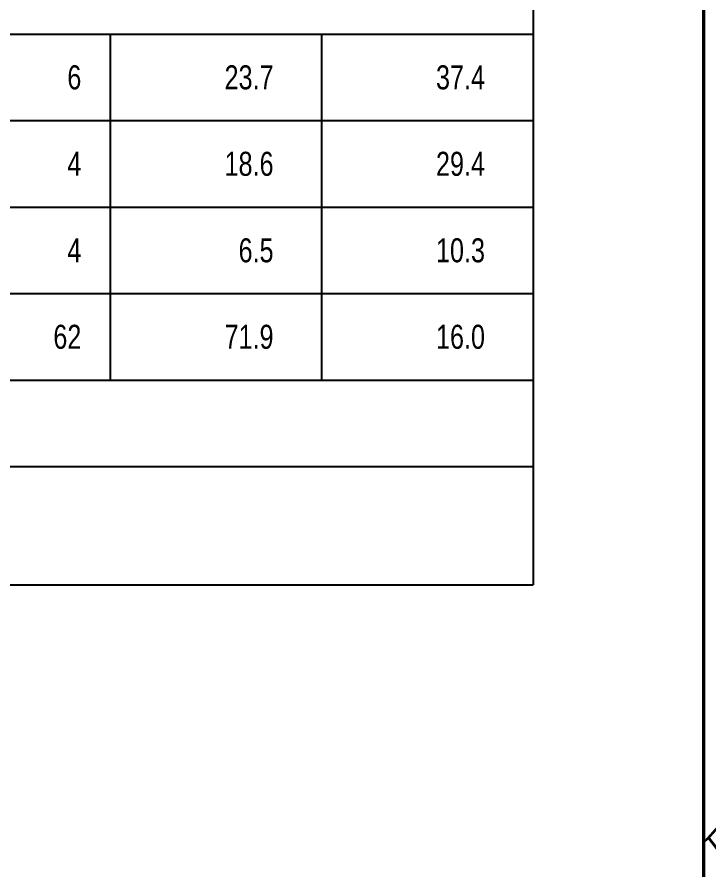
# Model space of a CAD drawing. Extents: x -2098986 to 943, y -1296280 to 73591.
# Drawn here: x -1610460 to -1604701, y -1205410 to -1198310 of the extents above; entities that cross this region are included whole.
import ezdxf
from ezdxf.enums import TextEntityAlignment as Align

# ---------------------------------------------------------------- set-up
doc = ezdxf.new("R2010")
doc.units = 0
doc.header["$LTSCALE"] = 150
doc.layers.add('05.Text', color=253, linetype='Continuous', lineweight=18)
doc.layers.add('11.Khung bo', color=32, linetype='Continuous', lineweight=50)
doc.layers.add('TEXT_TK', color=2, linetype='Continuous')
doc.layers.add('THONGKE', color=5, linetype='Continuous')
doc.styles.add('SMTEXT', font='arial.ttf', dxfattribs={"width": 0.7})
doc.styles.add('VnAvantH', font='')
doc.styles.get('VnAvantH').set_extended_font_data('.VnAvantH')

# ---------------------------------------------------------------- blocks, each defined once
blk = doc.blocks.new('100')
at = {"layer": '11.Khung bo', "const_width": 26.7}
blk.add_lwpolyline([(1860913, -945239.8), (1860913, -916940.1), (1896062.6, -916940.1), (1896062.6, -945239.8)], close=True, dxfattribs=at)
blk.add_lwpolyline([(1860913, -945239.8), (1860913, -916940.1), (1896062.6, -916940.1), (1896062.6, -945239.8)], close=True, dxfattribs=at)
blk.add_lwpolyline([(1860913, -945239.8), (1860913, -916940.1), (1896062.6, -916940.1), (1896062.6, -945239.8)], close=True, dxfattribs=at)
at = {"layer": '05.Text', "style": 'VnAvantH'}
blk.add_text('KTS.lª thÕ trinh', height=197.998, dxfattribs=at).set_placement((1898428.2, -936733.2), align=Align.RIGHT)
blk = doc.blocks.new('TK_2')
at = {"layer": 'TEXT_TK', "style": 'SMTEXT', "width": 0.75}
for tag, p in [('SH', (4.999, 4.5)), ('L2', (40.25, 4.501)), ('DK', (76.75, 4.5))]:
    blk.add_attdef(tag, text='', height=2.5, dxfattribs=at).set_placement(p, align=Align.MIDDLE)
for tag, p in [('DAI', (100, 4.501)), ('SL1', (114.5, 4.501)), ('SLA', (127, 4.501)), ('DT', (147, 4.501)), ('TL', (169, 4.501))]:
    blk.add_attdef(tag, text='', height=2.5, dxfattribs=at).set_placement(p, align=Align.MIDDLE_RIGHT)
blk = doc.blocks.new('TK_9')
at = {"layer": 'TEXT_TK', "style": 'SMTEXT', "width": 0.75}
for tag, p in [('SH', (4.999, 4.5)), ('L2', (40.25, 4.501)), ('DK', (76.75, 4.5))]:
    blk.add_attdef(tag, text='', height=2.5, dxfattribs=at).set_placement(p, align=Align.MIDDLE)
for tag, p in [('L1', (20.981, 4.501)), ('DAI', (100, 4.501)), ('SL1', (114.5, 4.501)), ('SLA', (127, 4.501)), ('DT', (147, 4.501)), ('TL', (169, 4.501))]:
    blk.add_attdef(tag, text='', height=2.5, dxfattribs=at).set_placement(p, align=Align.MIDDLE_RIGHT)
blk.add_attdef('L3', text='', height=2.5, dxfattribs=at).set_placement((59.312, 4.501), align=Align.MIDDLE_LEFT)
blk = doc.blocks.new('TK_6')
at = {"layer": 'TEXT_TK', "style": 'SMTEXT', "width": 0.75}
for tag, p in [('SH', (4.999, 4.5)), ('L2', (40.25, 4.501)), ('DK', (76.75, 4.5))]:
    blk.add_attdef(tag, text='', height=2.5, dxfattribs=at).set_placement(p, align=Align.MIDDLE)
for tag, p in [('L1', (20.981, 4.501)), ('DAI', (100, 4.501)), ('SL1', (114.5, 4.501)), ('SLA', (127, 4.501)), ('DT', (147, 4.501)), ('TL', (169, 4.501))]:
    blk.add_attdef(tag, text='', height=2.5, dxfattribs=at).set_placement(p, align=Align.MIDDLE_RIGHT)
blk = doc.blocks.new('TK_14')
at = {"layer": 'TEXT_TK', "style": 'SMTEXT', "width": 0.75}
for tag, p in [('SH', (4.999, 4.5)), ('L2', (40.25, 4.501)), ('DK', (76.75, 4.5))]:
    blk.add_attdef(tag, text='', height=2.5, dxfattribs=at).set_placement(p, align=Align.MIDDLE)
for tag, p in [('L1', (25.468, 4.501)), ('DAI', (100, 4.501)), ('SL1', (114.5, 4.501)), ('SLA', (127, 4.501)), ('DT', (147, 4.501)), ('TL', (169, 4.501))]:
    blk.add_attdef(tag, text='', height=2.5, dxfattribs=at).set_placement(p, align=Align.MIDDLE_RIGHT)
blk.add_attdef('M', text='', height=2.5, dxfattribs=at).set_placement((55.25, 4.501), align=Align.MIDDLE_LEFT)

msp = doc.modelspace()

# ---------------------------------------------------------------- linework, layer by layer
at = {"layer": 'TEXT_TK'}
for p, q in [((-1606165.2, -1189838.6), (-1606165.2, -1203036.3)), ((-1621285.2, -1198451.3), (-1606165.2, -1198451.3)), ((-1609685.2, -1198451.3), (-1609685.2, -1201331.3)), ((-1607925.2, -1198451.3), (-1607925.2, -1201331.3)), ((-1621285.2, -1202051.3), (-1606165.2, -1202051.3)), ((-1621285.2, -1203036.3), (-1606165.2, -1203036.3))]:
    msp.add_line(p, q, dxfattribs=at)
at = {"layer": 'THONGKE'}
for p, q in [((-1614445.2, -1199171.3), (-1606165.2, -1199171.3)), ((-1614445.2, -1199891.3), (-1606165.2, -1199891.3)), ((-1614445.2, -1200611.3), (-1606165.2, -1200611.3)), ((-1620085.2, -1201331.3), (-1606165.2, -1201331.3))]:
    msp.add_line(p, q, dxfattribs=at)

# ---------------------------------------------------------------- block references
at = {"layer": '05.Text', "xscale": 1.000009185772931, "yscale": 1.000009185772931, "zscale": 1.000009185772931}
msp.add_blockref('100', (-3500824, -268511), dxfattribs=at)
at = {"layer": 'TEXT_TK'}
ref = msp.add_blockref('TK_2', (-1620085.2, -1199171.3), dxfattribs=dict(at, xscale=80, yscale=80, zscale=80))
ref.add_attrib('TL', '37.4', dxfattribs={"height": 200, "style": 'SMTEXT', "width": 0.75}).set_placement((-1606565.2, -1198811.2), align=Align.MIDDLE_RIGHT)
ref.add_attrib('DT', '23.7', dxfattribs={"height": 200, "style": 'SMTEXT', "width": 0.75}).set_placement((-1608325.2, -1198811.2), align=Align.MIDDLE_RIGHT)
ref.add_attrib('SLA', '6', dxfattribs={"height": 200, "style": 'SMTEXT', "width": 0.75}).set_placement((-1609925.2, -1198811.2), align=Align.MIDDLE_RIGHT)
ref = msp.add_blockref('TK_9', (-1620085.2, -1199891.3), dxfattribs=dict(at, xscale=80, yscale=80, zscale=80))
ref.add_attrib('SLA', '4', dxfattribs={"height": 200, "style": 'SMTEXT', "width": 0.75}).set_placement((-1609925.2, -1199531.2), align=Align.MIDDLE_RIGHT)
ref.add_attrib('DT', '18.6', dxfattribs={"height": 200, "style": 'SMTEXT', "width": 0.75}).set_placement((-1608325.2, -1199531.2), align=Align.MIDDLE_RIGHT)
ref.add_attrib('TL', '29.4', dxfattribs={"height": 200, "style": 'SMTEXT', "width": 0.75}).set_placement((-1606565.2, -1199531.2), align=Align.MIDDLE_RIGHT)
ref = msp.add_blockref('TK_6', (-1620085.2, -1200611.3), dxfattribs=dict(at, xscale=80, yscale=80, zscale=80))
ref.add_attrib('SLA', '4', dxfattribs={"height": 200, "style": 'SMTEXT', "width": 0.75}).set_placement((-1609925.2, -1200251.2), align=Align.MIDDLE_RIGHT)
ref.add_attrib('TL', '10.3', dxfattribs={"height": 200, "style": 'SMTEXT', "width": 0.75}).set_placement((-1606565.2, -1200251.2), align=Align.MIDDLE_RIGHT)
ref.add_attrib('DT', '6.5', dxfattribs={"height": 200, "style": 'SMTEXT', "width": 0.75}).set_placement((-1608325.2, -1200251.2), align=Align.MIDDLE_RIGHT)
ref = msp.add_blockref('TK_14', (-1620085.2, -1201331.3), dxfattribs=dict(at, xscale=80, yscale=80, zscale=80))
ref.add_attrib('SLA', '62', dxfattribs={"height": 200, "style": 'SMTEXT', "width": 0.75}).set_placement((-1609925.2, -1200971.2), align=Align.MIDDLE_RIGHT)
ref.add_attrib('DT', '71.9', dxfattribs={"height": 200, "style": 'SMTEXT', "width": 0.75}).set_placement((-1608325.2, -1200971.2), align=Align.MIDDLE_RIGHT)
ref.add_attrib('TL', '16.0', dxfattribs={"height": 200, "style": 'SMTEXT', "width": 0.75}).set_placement((-1606565.2, -1200971.2), align=Align.MIDDLE_RIGHT)

doc.saveas('drawing.dxf')
